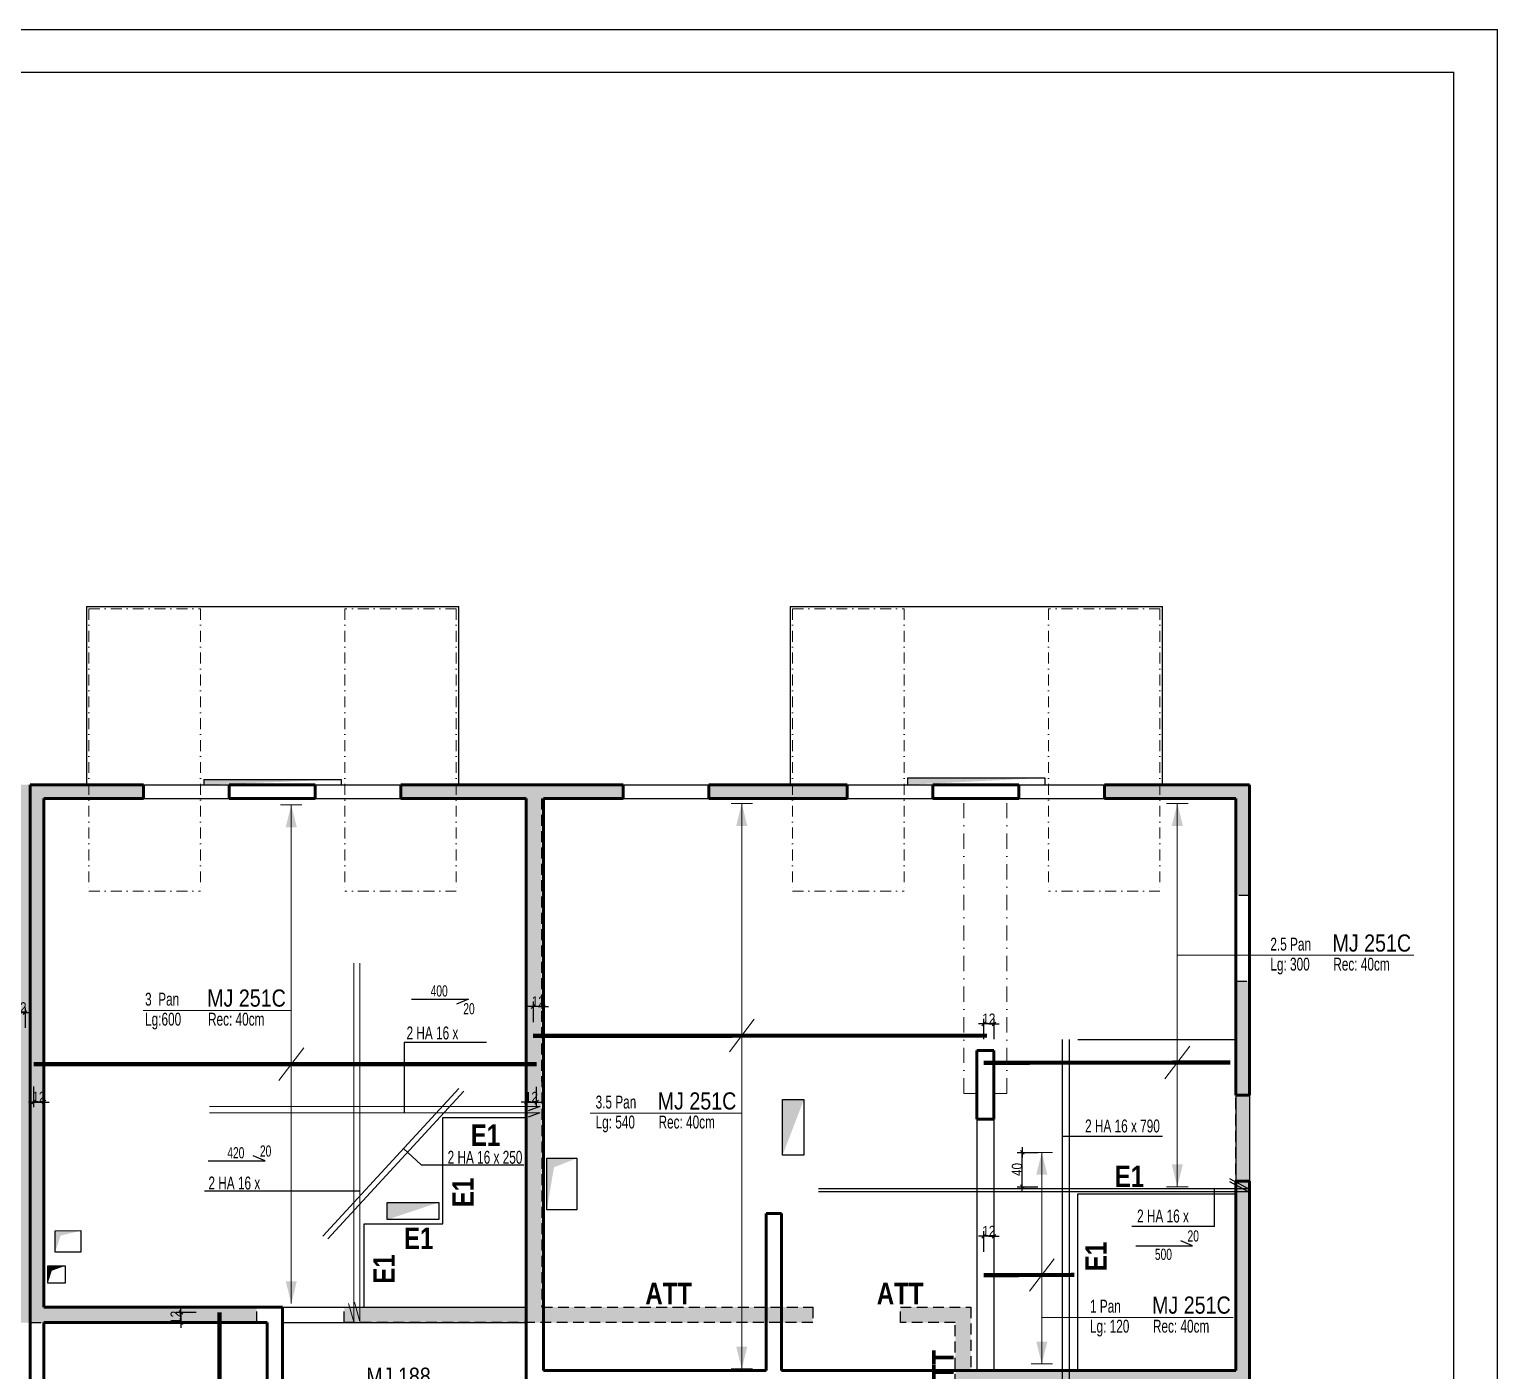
# Model space of a CAD drawing. Header units: millimetres. Extents: x 2049 to 26244, y -43633 to -34245.
# Drawn here: x 24533 to 26244, y -40997 to -39433 of the extents above; entities that cross this region are included whole.
import ezdxf
from ezdxf.enums import TextEntityAlignment as Align

# ---------------------------------------------------------------- set-up
doc = ezdxf.new("R2010")
doc.units = ezdxf.units.MM
doc.linetypes.add('CACHEX2', pattern=[19.05, 12.7, -6.35])
doc.linetypes.add('TIRETPTX2', pattern=[50.8, 25.4, -12.7, 0, -12.7])
for name, color, linetype in [('01-Cad  2', 1, 'Continuous'), ('01_ARMA_INF', 50, 'Continuous'), ('01_linteaux', 2, 'Continuous'), ('01_murs_sup', 2, 'CACHEX2'), ('01_resv', 32, 'Continuous'), ('01_texte', 230, 'Continuous'), ('AA_COTES', 2, 'Continuous')]:
    doc.layers.add(name, color=color, linetype=linetype)
doc.layers.add('01_murs_coup', color=5, linetype='Continuous', lineweight=60)
doc.layers.add('01_tram_axes', color=2, linetype='TIRETPTX2', lineweight=9)
doc.styles.add('PATIO', font='ARIALN.TTF')
doc.styles.add('STYLE2', font='ARIALN.TTF')
doc.styles.add('Titre', font='ariblk.ttf')
doc.dimstyles.new('JB50res', dxfattribs={"dimscale": 0.1, "dimtxt": 120, "dimasz": 12, "dimexe": 0.1, "dimexo": 0.1, "dimgap": 0.09, "dimtad": 1, "dimdec": 1, "dimdsep": 46, "dimtxsty": 'STYLE2', "dimblk1": 'BOND_G', "dimblk2": 'BOND_D', "dimsah": 1, "dimcen": 1.5, "dimdle": 0.01, "dimse1": 1, "dimse2": 1, "dimclrd": 4, "dimclre": 2, "dimclrt": 6, "dimazin": 2, "dimtfac": 2.333333, "dimtdec": 1, "dimtix": 1, "dimtmove": 2, "dimatfit": 3, "dimldrblk": 'BOND_G', "dimfxl": 1, "dimtolj": 1, "dimtzin": 0, "dimarcsym": 0})
pattern_1 = [(135, (9875.571, 7111.822), (-11.2253202, 9e-16), [7.9375, -7.9375])]

# ---------------------------------------------------------------- blocks, each defined once
blk = doc.blocks.new('BOND_G')
at = {"layer": 'AA_COTES', "color": 0}
for p, q in [((0, -5), (0, 15)), ((5, 0), (-5, 0)), ((1.8, 1.8), (-1.8, -1.8))]:
    blk.add_line(p, q, dxfattribs=at)
blk = doc.blocks.new('BOND_D')
at = {"layer": 'AA_COTES', "color": 0}
for p, q in [((5, 0), (-5, 0)), ((-1.8, -1.8), (1.8, 1.8)), ((0, 5), (0, -15))]:
    blk.add_line(p, q, dxfattribs=at)
blk = doc.blocks.new('*D9457')
at = {"layer": '01_resv', "color": 4, "lineweight": -2, "ltscale": 200, "transparency": 16777216}
for p, q in [((25643.9, -40592.8), (25642.7, -40592.8)), ((25657.1, -40592.8), (25645.1, -40592.8)), ((25658.3, -40592.8), (25659.5, -40592.8))]:
    blk.add_line(p, q, dxfattribs=at)
at = {"layer": 'Defpoints', "color": 0, "ltscale": 200, "transparency": 16777216}
for p in [(25645.1, -40592.8), (25645.1, -40638.1), (25657.1, -40651.5)]:
    blk.add_point(p, dxfattribs=at)
at = {"layer": '01_resv', "color": 4, "lineweight": -2, "ltscale": 200, "transparency": 16777216, "xscale": 1.2, "yscale": 1.2, "zscale": 1.2}
blk.add_blockref('BOND_D', (25645.1, -40592.8), dxfattribs=at)
at = {"layer": '01_resv', "color": 4, "lineweight": -2, "ltscale": 200, "transparency": 16777216, "xscale": 1.2, "yscale": 1.2, "zscale": 1.2, "rotation": 180}
blk.add_blockref('BOND_G', (25657.1, -40592.8), dxfattribs=at)
at = {"layer": '01_resv', "color": 6, "ltscale": 200, "transparency": 16777216, "insert": (25651.1, -40586.8), "char_height": 12, "attachment_point": 5, "style": 'STYLE2'}
blk.add_mtext('\\A1;12', dxfattribs=at)
blk = doc.blocks.new('*D9459')
at = {"layer": '01_resv', "color": 4, "lineweight": -2, "ltscale": 200, "transparency": 16777216}
for p, q in [((25643.9, -40840.4), (25642.7, -40840.4)), ((25657.1, -40840.4), (25645.1, -40840.4)), ((25658.3, -40840.4), (25659.5, -40840.4))]:
    blk.add_line(p, q, dxfattribs=at)
at = {"layer": 'Defpoints', "color": 0, "ltscale": 200, "transparency": 16777216}
for p in [(25645.1, -40840.4), (25645.1, -40885.6), (25657.1, -40899)]:
    blk.add_point(p, dxfattribs=at)
at = {"layer": '01_resv', "color": 4, "lineweight": -2, "ltscale": 200, "transparency": 16777216, "xscale": 1.2, "yscale": 1.2, "zscale": 1.2}
blk.add_blockref('BOND_D', (25645.1, -40840.4), dxfattribs=at)
at = {"layer": '01_resv', "color": 4, "lineweight": -2, "ltscale": 200, "transparency": 16777216, "xscale": 1.2, "yscale": 1.2, "zscale": 1.2, "rotation": 180}
blk.add_blockref('BOND_G', (25657.1, -40840.4), dxfattribs=at)
at = {"layer": '01_resv', "color": 6, "ltscale": 200, "transparency": 16777216, "insert": (25651.1, -40834.3), "char_height": 12, "attachment_point": 5, "style": 'STYLE2'}
blk.add_mtext('\\A1;12', dxfattribs=at)
blk = doc.blocks.new('*D9460')
at = {"layer": '01_resv', "color": 4, "lineweight": -2, "ltscale": 200, "transparency": 16777216}
blk.add_line((25690.1, -40781.4), (25690.1, -40743.8), dxfattribs=at)
at = {"layer": 'Defpoints', "color": 0, "ltscale": 200, "transparency": 16777216}
for p in [(25690.1, -40742.6), (25769.4, -40742.6), (25858.3, -40782.6)]:
    blk.add_point(p, dxfattribs=at)
at = {"layer": '01_resv', "color": 4, "lineweight": -2, "ltscale": 200, "transparency": 16777216, "xscale": 1.2, "yscale": 1.2, "zscale": 1.2}
for name, p, rotation in [('BOND_D', (25690.1, -40742.6), 90), ('BOND_G', (25690.1, -40782.6), 270)]:
    blk.add_blockref(name, p, dxfattribs=dict(at, rotation=rotation))
at = {"layer": '01_resv', "color": 6, "ltscale": 200, "transparency": 16777216, "insert": (25684, -40762.6), "char_height": 12, "attachment_point": 5, "rotation": 90, "style": 'STYLE2'}
blk.add_mtext('\\A1;40', dxfattribs=at)
blk = doc.blocks.new('*D9472')
at = {"layer": '01_resv', "color": 4, "lineweight": -2, "ltscale": 200, "transparency": 16777216}
for p, q in [((25118.9, -40572.7), (25117.7, -40572.7)), ((25132.1, -40572.7), (25120.1, -40572.7)), ((25133.3, -40572.7), (25134.5, -40572.7))]:
    blk.add_line(p, q, dxfattribs=at)
at = {"layer": 'Defpoints', "color": 0, "ltscale": 200, "transparency": 16777216}
for p in [(25120.1, -40572.7), (25120.1, -40591.5), (25132.1, -40589.5)]:
    blk.add_point(p, dxfattribs=at)
at = {"layer": '01_resv', "color": 4, "lineweight": -2, "ltscale": 200, "transparency": 16777216, "xscale": 1.2, "yscale": 1.2, "zscale": 1.2}
blk.add_blockref('BOND_D', (25120.1, -40572.7), dxfattribs=at)
at = {"layer": '01_resv', "color": 4, "lineweight": -2, "ltscale": 200, "transparency": 16777216, "xscale": 1.2, "yscale": 1.2, "zscale": 1.2, "rotation": 180}
blk.add_blockref('BOND_G', (25132.1, -40572.7), dxfattribs=at)
at = {"layer": '01_resv', "color": 6, "ltscale": 200, "transparency": 16777216, "insert": (25126.1, -40566.7), "char_height": 12, "attachment_point": 5, "style": 'STYLE2'}
blk.add_mtext('\\A1;12', dxfattribs=at)
blk = doc.blocks.new('*D9473')
at = {"layer": '01_resv', "color": 4, "lineweight": -2, "ltscale": 200, "transparency": 16777216}
for p, q in [((25110.9, -40684.1), (25109.7, -40684.1)), ((25112.1, -40684.1), (25124.1, -40684.1)), ((25125.3, -40684.1), (25126.5, -40684.1))]:
    blk.add_line(p, q, dxfattribs=at)
at = {"layer": 'Defpoints', "color": 0, "ltscale": 200, "transparency": 16777216}
for p in [(25112.1, -40650.6), (25124.1, -40639.7), (25124.1, -40684.1)]:
    blk.add_point(p, dxfattribs=at)
at = {"layer": '01_resv', "color": 4, "lineweight": -2, "ltscale": 200, "transparency": 16777216, "xscale": 1.2, "yscale": 1.2, "zscale": 1.2}
blk.add_blockref('BOND_G', (25112.1, -40684.1), dxfattribs=at)
at = {"layer": '01_resv', "color": 4, "lineweight": -2, "ltscale": 200, "transparency": 16777216, "xscale": 1.2, "yscale": 1.2, "zscale": 1.2, "rotation": 180}
blk.add_blockref('BOND_D', (25124.1, -40684.1), dxfattribs=at)
at = {"layer": '01_resv', "color": 6, "ltscale": 200, "transparency": 16777216, "insert": (25118.1, -40678.1), "char_height": 12, "attachment_point": 5, "style": 'STYLE2'}
blk.add_mtext('\\A1;12', dxfattribs=at)
blk = doc.blocks.new('*D9474')
at = {"layer": '01_resv', "color": 4, "lineweight": -2, "ltscale": 200, "transparency": 16777216}
for p, q in [((24536.9, -40684), (24535.7, -40684)), ((24538.1, -40684), (24550.1, -40684)), ((24551.3, -40684), (24552.5, -40684))]:
    blk.add_line(p, q, dxfattribs=at)
at = {"layer": 'Defpoints', "color": 0, "ltscale": 200, "transparency": 16777216}
for p in [(24538.1, -40639.8), (24550.1, -40662), (24550.1, -40684)]:
    blk.add_point(p, dxfattribs=at)
at = {"layer": '01_resv', "color": 4, "lineweight": -2, "ltscale": 200, "transparency": 16777216, "xscale": 1.2, "yscale": 1.2, "zscale": 1.2}
blk.add_blockref('BOND_G', (24538.1, -40684), dxfattribs=at)
at = {"layer": '01_resv', "color": 4, "lineweight": -2, "ltscale": 200, "transparency": 16777216, "xscale": 1.2, "yscale": 1.2, "zscale": 1.2, "rotation": 180}
blk.add_blockref('BOND_D', (24550.1, -40684), dxfattribs=at)
at = {"layer": '01_resv', "color": 6, "ltscale": 200, "transparency": 16777216, "insert": (24544.1, -40678), "char_height": 12, "attachment_point": 5, "style": 'STYLE2'}
blk.add_mtext('\\A1;12', dxfattribs=at)
blk = doc.blocks.new('*D9475')
at = {"layer": '01_resv', "color": 4, "lineweight": -2, "ltscale": 200, "transparency": 16777216}
for p, q in [((24514.9, -40579.6), (24513.7, -40579.6)), ((24528.1, -40579.6), (24516.1, -40579.6)), ((24529.3, -40579.6), (24530.5, -40579.6))]:
    blk.add_line(p, q, dxfattribs=at)
at = {"layer": 'Defpoints', "color": 0, "ltscale": 200, "transparency": 16777216}
for p in [(24516.1, -40579.6), (24516.1, -40591.6), (24528.1, -40606.5)]:
    blk.add_point(p, dxfattribs=at)
at = {"layer": '01_resv', "color": 4, "lineweight": -2, "ltscale": 200, "transparency": 16777216, "xscale": 1.2, "yscale": 1.2, "zscale": 1.2}
blk.add_blockref('BOND_D', (24516.1, -40579.6), dxfattribs=at)
at = {"layer": '01_resv', "color": 4, "lineweight": -2, "ltscale": 200, "transparency": 16777216, "xscale": 1.2, "yscale": 1.2, "zscale": 1.2, "rotation": 180}
blk.add_blockref('BOND_G', (24528.1, -40579.6), dxfattribs=at)
at = {"layer": '01_resv', "color": 6, "ltscale": 200, "transparency": 16777216, "insert": (24522.1, -40573.6), "char_height": 12, "attachment_point": 5, "style": 'STYLE2'}
blk.add_mtext('\\A1;12', dxfattribs=at)
blk = doc.blocks.new('*D9484')
at = {"layer": '01_resv', "color": 4, "lineweight": -2, "ltscale": 200, "transparency": 16777216}
for p, q in [((24709.6, -40927.8), (24709.6, -40926.6)), ((24709.6, -40929), (24709.6, -40941)), ((24709.6, -40942.2), (24709.6, -40943.4))]:
    blk.add_line(p, q, dxfattribs=at)
at = {"layer": 'Defpoints', "color": 0, "ltscale": 200, "transparency": 16777216}
for p in [(24709.6, -40941), (24747.9, -40929), (24747.9, -40941)]:
    blk.add_point(p, dxfattribs=at)
at = {"layer": '01_resv', "color": 4, "lineweight": -2, "ltscale": 200, "transparency": 16777216, "xscale": 1.2, "yscale": 1.2, "zscale": 1.2}
for name, p, rotation in [('BOND_G', (24709.6, -40929), 270), ('BOND_D', (24709.6, -40941), 90)]:
    blk.add_blockref(name, p, dxfattribs=dict(at, rotation=rotation))
at = {"layer": '01_resv', "color": 6, "ltscale": 200, "transparency": 16777216, "insert": (24703.6, -40935), "char_height": 12, "attachment_point": 5, "rotation": 90, "style": 'STYLE2'}
blk.add_mtext('\\A1;12', dxfattribs=at)

msp = doc.modelspace()

# ---------------------------------------------------------------- hatches: boundary and pattern name
at = {"layer": '01_murs_sup', "ltscale": 200}
h = msp.add_hatch(dxfattribs=at)
h.set_pattern_fill('DASH', color=256, scale=2.5, angle=135)
h.set_pattern_definition(pattern_1)
h.paths.add_polyline_path([(23344.06, -40472.02), (23324.1, -40472.02), (23324.1, -40893.02), (23344.1, -40893.02)])
h.paths.add_polyline_path([(24286.06, -40314.02), (24107.06, -40314.02), (24107.06, -40330.02), (24286.06, -40330.02)], flags=17)
h.paths.add_polyline_path([(24532.06, -40314.02), (24386.06, -40314.02), (24386.06, -40330.02), (24516.06, -40330.02), (24516.06, -40923.02), (23860.06, -40923.02), (23860.06, -40940.97), (24532.06, -40941.02)])
h.paths.add_polyline_path([(24167.49, -41071.07), (23718.06, -41071.07), (23718.06, -41089.02), (23936.06, -41089.02), (23936.06, -41682.02), (23833.06, -41682.02), (23833.06, -41698.02), (24113.06, -41698.02), (24113.06, -41682.02), (23954.06, -41682.02), (23954.06, -41089.02), (24167.49, -41088.97)])
h.paths.add_polyline_path([(25446.06, -40923.02), (25130.1, -40923.02), (25130.02, -40330.02), (25226.06, -40330.02), (25226.06, -40314.02), (24966.06, -40314.02), (24966.06, -40330.02), (25112.1, -40330.02), (25112.1, -40923.02), (24900.1, -40923.02), (24900.1, -40941.02), (25446.06, -40941.02)])
h = msp.add_hatch(dxfattribs=at)
h.set_pattern_fill('DASH', color=256, scale=2.5, angle=135)
h.set_pattern_definition(pattern_1)
h.paths.add_polyline_path([(24798.1, -40923.02), (24550.06, -40923.02), (24550.06, -40330.02), (24666.06, -40330.02), (24666.06, -40314.02), (24534.06, -40314.02), (24534.06, -40941.02), (24798.1, -40940.97)])
h.paths.add_polyline_path([(25955.06, -40543.02), (25939.06, -40543.02), (25939.06, -40997.02), (25630.06, -40997.02), (25630.06, -40923.02), (25548.06, -40923.02), (25548.06, -40940.97), (25612.06, -40941.02), (25612.06, -41071.02), (25548.06, -41071.02), (25548.06, -41088.97), (25630.06, -41089.02), (25630.06, -41015.02), (25939.06, -41015.02), (25939.06, -41469.03), (25955.06, -41469.03)])
h.paths.add_polyline_path([(25446.06, -41071.02), (24900.06, -41071.07), (24900.06, -41088.97), (25112.06, -41089.02), (25112.06, -41682.02), (24963.06, -41682.02), (24963.06, -41698.02), (25259.06, -41698.02), (25259.06, -41682.02), (25130.06, -41682.02), (25130.06, -41088.89), (25446.06, -41088.89)])
h.paths.add_polyline_path([(24798.06, -41071.02), (24534.06, -41071.02), (24534.06, -41698.02), (24663.06, -41698.02), (24663.06, -41682.02), (24550.06, -41682.02), (24550.06, -41089.02), (24798.06, -41089.02)])
h.paths.add_polyline_path([(25713.06, -41682.02), (25559.06, -41682.02), (25559.06, -41698.02), (25713.06, -41698.02)])
h.paths.add_polyline_path([(25955.06, -41569.03), (25939.06, -41569.03), (25939.06, -41682.02), (25813.06, -41682.02), (25813.06, -41698.02), (25955.06, -41698.02)])
h.paths.add_polyline_path([(25955.06, -40314.02), (25786.06, -40314.02), (25786.06, -40330.02), (25939.06, -40330.02), (25939.06, -40443.02), (25955.06, -40443.02)])
h.paths.add_polyline_path([(25486.06, -40314.02), (25326.06, -40314.02), (25326.06, -40330.02), (25486.06, -40330.02)])

# ---------------------------------------------------------------- linework, layer by layer
at = {"layer": '01-Cad  2'}
for p, q in [((18879.23, -39433.32, 9.99), (26244.09, -39433.32, 9.99)), ((26244.09, -42148.32), (26244.09, -39433.32)), ((18929.23, -39483.32, -0.3), (26193.09, -39483.32, -0.3)), ((26193.09, -42148.32), (26193.09, -39483.32))]:
    msp.add_line(p, q, dxfattribs=at)
at = {"layer": '01_ARMA_INF', "linetype": 'Continuous', "lineweight": 0, "const_width": 5, "flags": 128}
for points in [[(25649.06, -40606.53), (25120.06, -40606.61)], [(25932.72, -40637.98), (25645.06, -40638.07)], [(25124.06, -40639.74), (24538.06, -40639.82)], [(25750.83, -40885.55), (25645.06, -40885.64)], [(24754.63, -41083.02), (24754.53, -40929.02)]]:
    msp.add_lwpolyline(points, dxfattribs=at)
at = {"layer": '01_linteaux', "ltscale": 0.1}
for p, q in [((24599.53, -40106.02), (24599.53, -40314.02)), ((24599.53, -40106.02), (25033.53, -40106.02)), ((25033.53, -40314.02), (25033.53, -40106.02)), ((25419.53, -40106.02), (25419.53, -40314.02)), ((25419.53, -40106.02), (25853.53, -40106.02)), ((25853.53, -40314.02), (25853.53, -40106.02)), ((24736.53, -40308.02), (24896.53, -40308.02)), ((24736.53, -40308.02), (24736.53, -40314.02)), ((24896.53, -40308.02), (24896.53, -40314.02)), ((25556.53, -40306.02), (25716.53, -40306.02)), ((25556.53, -40306.02), (25556.53, -40314.02)), ((25716.53, -40306.02), (25716.53, -40314.02)), ((24666.06, -40314.02), (24766.06, -40314.02)), ((24866.06, -40314.02), (24966.06, -40314.02)), ((25225.06, -40314.02), (25325.06, -40314.02)), ((25486.06, -40314.02), (25586.06, -40314.02)), ((25686.06, -40314.02), (25786.06, -40314.02)), ((24666.06, -40330.02), (24766.06, -40330.02)), ((24866.06, -40330.02), (24966.06, -40330.02)), ((25225.06, -40330.02), (25325.06, -40330.02)), ((25486.06, -40330.02), (25586.06, -40330.02)), ((25686.06, -40330.02), (25786.06, -40330.02)), ((25755.06, -40611.02), (25939.06, -40611.02)), ((25939.06, -40676.02), (25939.06, -40776.02)), ((25955.06, -40676.02), (25955.06, -40776.02)), ((25015.06, -40702.02), (25112.1, -40702.02)), ((25015.06, -40826.02), (25015.06, -40702.02)), ((25637.06, -40704.02), (25637.06, -40997.02)), ((25657.06, -40704.02), (25657.06, -40997.02)), ((25755.06, -40997.02), (25755.06, -40791.02)), ((25755.06, -40791.02), (25939.06, -40791.02)), ((24923.06, -40826.02), (25015.06, -40826.02)), ((24923.06, -40923.02), (24923.06, -40826.02)), ((24828.06, -40923.02), (25112.06, -40923.02)), ((24828.06, -40941.02), (25112.06, -40941.02))]:
    msp.add_line(p, q, dxfattribs=at)
for points in [[(24736.53, -40314.02), (24736.53, -40308.02), (24896.53, -40308.02)], [(25556.53, -40314.02), (25556.53, -40306.02), (25716.53, -40306.02)]]:
    msp.add_solid(points, dxfattribs=at)
at = {"layer": '01_murs_coup', "ltscale": 0.1}
for p, q in [((24666.06, -40314.02), (24534.06, -40314.02)), ((24534.06, -40314.02), (24534.06, -41698.02)), ((24666.06, -40314.02), (24666.06, -40330.02)), ((24866.06, -40314.02), (24766.06, -40314.02)), ((24766.06, -40314.02), (24766.06, -40330.02)), ((24866.06, -40314.02), (24866.06, -40330.02)), ((25225.06, -40314.02), (24966.06, -40314.02)), ((24966.06, -40314.02), (24966.06, -40330.02)), ((25225.06, -40314.02), (25225.06, -40330.02)), ((25486.06, -40314.02), (25325.06, -40314.02)), ((25325.06, -40314.02), (25325.06, -40330.02)), ((25486.06, -40314.02), (25486.06, -40330.02)), ((25686.06, -40314.02), (25586.06, -40314.02)), ((25586.06, -40314.02), (25586.06, -40330.02)), ((25686.06, -40314.02), (25686.06, -40330.02)), ((25955.06, -40314.02), (25786.06, -40314.02)), ((25786.06, -40314.02), (25786.06, -40330.02)), ((25955.06, -40676.02), (25955.06, -40314.02)), ((24550.06, -40330.02), (24550.06, -40923.02)), ((24550.06, -40330.02), (24666.06, -40330.02)), ((24866.06, -40330.02), (24766.06, -40330.02)), ((25112.06, -40330.02), (24966.06, -40330.02)), ((25112.06, -41071.02), (25112.06, -40330.02)), ((25225.06, -40330.02), (25132.06, -40330.02)), ((25132.06, -40997.02), (25132.06, -40330.02)), ((25486.06, -40330.02), (25325.06, -40330.02)), ((25686.06, -40330.02), (25586.06, -40330.02)), ((25939.06, -40330.02), (25786.06, -40330.02)), ((25939.06, -40676.02), (25939.06, -40330.02)), ((25637.06, -40704.02), (25637.06, -40624.02)), ((25637.06, -40624.02), (25657.06, -40624.02)), ((25657.06, -40704.02), (25657.06, -40624.02)), ((25955.06, -40676.02), (25939.06, -40676.02)), ((25637.06, -40704.02), (25657.06, -40704.02)), ((25939.06, -40997.02), (25939.06, -40776.02)), ((25955.06, -40776.02), (25939.06, -40776.02)), ((25955.06, -41236.02), (25955.06, -40776.02)), ((25409.58, -40814.02), (25391.58, -40814.02)), ((25391.58, -40997.02), (25391.58, -40814.02)), ((25409.58, -40997.02), (25409.58, -40814.02)), ((24550.06, -40923.02), (24828.06, -40923.02)), ((24828.06, -40923.02), (24828.06, -41071.02)), ((24550.06, -40941.02), (24550.06, -41682.02)), ((24550.06, -40941.02), (24810.06, -40941.02)), ((24810.06, -40941.02), (24810.06, -41089.02)), ((25132.06, -40997.02), (25391.58, -40997.02)), ((25409.58, -40997.02), (25939.06, -40997.02))]:
    msp.add_line(p, q, dxfattribs=at)
at = {"layer": '01_murs_sup'}
for p, q in [((24666.06, -40314.02), (24534.06, -40314.02)), ((24534.06, -40314.02), (24534.06, -40941.02)), ((24666.06, -40330.02), (24666.06, -40314.02)), ((24966.06, -40330.02), (24966.06, -40314.02)), ((24966.06, -40314.02), (25225.06, -40314.02)), ((25225.06, -40314.02), (25225.06, -40330.02)), ((25325.06, -40330.02), (25325.06, -40314.02)), ((25325.06, -40314.02), (25486.06, -40314.02)), ((25486.06, -40314.02), (25486.06, -40330.02)), ((25786.06, -40314.02), (25955.06, -40314.02)), ((25786.06, -40330.02), (25786.06, -40314.02)), ((25955.06, -40314.02), (25955.06, -40443.02)), ((24550.06, -40923.02), (24550.06, -40330.02)), ((24550.06, -40330.02), (24666.06, -40330.02)), ((25112.1, -40330.02), (24966.06, -40330.02)), ((25112.1, -40923.02), (25112.1, -40330.02)), ((25225.06, -40330.02), (25130.02, -40330.02)), ((25130.02, -40330.02), (25130.1, -40923.02)), ((25486.06, -40330.02), (25325.06, -40330.02)), ((25939.06, -40330.02), (25786.06, -40330.02)), ((25939.06, -40443.02), (25939.06, -40330.02)), ((25955.06, -40443.02), (25939.06, -40443.02)), ((25939.06, -40997.02), (25939.06, -40543.02)), ((25939.06, -40543.02), (25955.06, -40543.02)), ((25955.06, -40543.02), (25955.06, -41469.03)), ((24798.1, -40923.02), (24550.06, -40923.02)), ((24798.1, -40940.97), (24798.1, -40923.02)), ((24900.1, -40941.02), (24900.1, -40923.02)), ((24900.1, -40923.02), (24923.06, -40923.02)), ((25130.1, -40923.02), (25446.06, -40923.02)), ((25446.06, -40923.02), (25446.06, -40941.02)), ((25548.06, -40940.97), (25548.06, -40923.02)), ((25548.06, -40923.02), (25630.06, -40923.02)), ((25630.06, -40923.02), (25630.06, -40997.02)), ((24534.06, -40941.02), (24798.1, -40940.97)), ((25446.06, -40941.02), (24900.1, -40941.02)), ((25612.06, -40941.02), (25548.06, -40940.97)), ((25612.06, -41071.02), (25612.06, -40941.02)), ((25630.06, -40997.02), (25939.06, -40997.02))]:
    msp.add_line(p, q, dxfattribs=at)
at = {"layer": '01_resv', "ltscale": 200}
for p, q in [((25410.68, -40746.04), (25410.68, -40681.04)), ((25410.68, -40681.04), (25435.71, -40681.04)), ((25435.71, -40681.04), (25435.71, -40746.04)), ((25136.04, -40809.55), (25136.04, -40749.55)), ((25136.04, -40749.55), (25171.04, -40749.55)), ((25171.04, -40749.55), (25171.04, -40809.55)), ((25435.71, -40746.04), (25410.68, -40746.04)), ((24950.06, -40800.99), (25010.06, -40800.99)), ((24950.06, -40821.02), (24950.06, -40800.99)), ((25010.06, -40800.99), (25010.06, -40821.02)), ((25010.06, -40821.02), (24950.06, -40821.02)), ((25171.04, -40809.55), (25136.04, -40809.55)), ((24563.08, -40834.02), (24593.08, -40833.83)), ((24563.08, -40859.03), (24563.08, -40834.02)), ((24593.08, -40833.83), (24593.08, -40859.03)), ((24593.08, -40859.03), (24563.08, -40859.03)), ((24554.61, -40875.02), (24574.61, -40875.02)), ((24554.61, -40895.02), (24554.61, -40875.02)), ((24574.61, -40875.02), (24574.61, -40895.02)), ((24574.61, -40895.02), (24554.61, -40895.02))]:
    msp.add_line(p, q, dxfattribs=at)
for points in [[(25410.68, -40746.04), (25410.68, -40681.04), (25435.71, -40681.04)], [(25136.04, -40809.55), (25136.04, -40749.55), (25144.42, -40759.98)], [(25136.04, -40749.55), (25171.04, -40749.55), (25144.42, -40759.98)], [(24950.06, -40821.02), (24950.06, -40800.99), (25010.06, -40800.99)], [(24563.08, -40859.03), (24563.08, -40834.02), (24569.4, -40839.68)], [(24563.08, -40834.02), (24593.08, -40834.02), (24569.4, -40839.68)], [(24554.61, -40895.02), (24554.61, -40875.02), (24559.19, -40880.55)], [(24554.61, -40875.02), (24574.61, -40875.02), (24559.19, -40880.55)]]:
    msp.add_solid(points, dxfattribs=at)
at = {"layer": '01_texte', "linetype": 'Continuous', "lineweight": 0}
for p, q in [((24825.79, -40337.5), (24850.75, -40337.5)), ((24838.27, -40918.88), (24838.27, -40337.5)), ((25350.79, -40335.89), (25375.75, -40335.89)), ((25363.27, -40995.11), (25363.27, -40335.89)), ((25858.34, -40335.93), (25883.3, -40335.93)), ((25870.82, -40782.6), (25870.82, -40335.93)), ((25870.82, -40512.87), (26146.3, -40512.87)), ((24911.2, -40522.03), (24911.19, -40940.19)), ((24918.17, -40522.03), (24918.15, -40939.83)), ((24665.64, -40577.04), (24838.27, -40577.04)), ((25348.76, -40625.57), (25377.77, -40587.5)), ((25856.31, -40657.03), (25885.32, -40618.96)), ((24823.76, -40658.78), (24852.77, -40620.71)), ((24743.06, -40689.31), (25128.07, -40689.31)), ((24743.06, -40696.69), (25128.07, -40696.69)), ((25186.45, -40696.98), (25363.27, -40696.98)), ((25700.42, -40742.6), (25725.38, -40742.6)), ((25712.9, -40989.21), (25712.9, -40742.6)), ((25858.34, -40782.6), (25883.3, -40782.6)), ((25698.4, -40904.61), (25727.41, -40866.54)), ((24911.19, -40940.19), (24905.07, -40918.76)), ((24918.15, -40939.83), (24912.04, -40917.24)), ((25712.9, -40934.98), (25936.08, -40934.98)), ((25350.89, -40995.11), (25375.85, -40995.11)), ((25700.42, -40989.21), (25725.38, -40989.21))]:
    msp.add_line(p, q, dxfattribs=at)
at = {"layer": '01_texte'}
for p, q in [((24978.57, -40563.85), (25044.65, -40563.85)), ((25044.65, -40563.85), (25030.83, -40569.68)), ((24741.57, -40752.54), (24807.66, -40752.54)), ((24807.66, -40752.54), (24793.83, -40746.71)), ((25822.53, -40851.49), (25888.61, -40851.49)), ((25888.61, -40851.49), (25874.79, -40845.66))]:
    msp.add_line(p, q, dxfattribs=at)
at = {"layer": '01_texte', "ltscale": 5}
for p, q in [((25065.97, -40614.43), (24969.71, -40614.43)), ((25853.42, -40724.03), (25736.54, -40724.03)), ((24989.8, -40757.24), (25109.13, -40757.24)), ((24737.07, -40787.29), (24918.16, -40787.29)), ((25914.02, -40829.03), (25817.76, -40829.03))]:
    msp.add_line(p, q, dxfattribs=at)
at = {"layer": '01_texte', "ltscale": 200}
for p, q in [((24969.71, -40614.43), (24969.71, -40696.69)), ((25736.54, -40611.02), (25736.54, -41401.02)), ((25744.96, -40611.02), (25744.96, -41401.02)), ((24875.06, -40840.29), (25033.53, -40668.11)), ((24880.75, -40843.53), (25039.22, -40671.36)), ((25128.07, -40689.31), (25114.5, -40694)), ((25128.07, -40696.69), (25114.5, -40701.38)), ((24989.8, -40757.24), (24969.06, -40738.15)), ((25952.81, -40784.89), (25932.06, -40773.53)), ((25452.81, -40784.89), (25952.81, -40784.89)), ((25452.81, -40788.16), (25952.81, -40788.16)), ((25914.02, -40829.03), (25914.02, -40784.89)), ((25952.81, -40788.16), (25932.06, -40776.8))]:
    msp.add_line(p, q, dxfattribs=at)
at = {"layer": '01_texte', "linetype": 'Continuous', "lineweight": 0}
for points in [[(24838.27, -40337.5), (24831.81, -40363.6), (24838.27, -40363.6)], [(24838.27, -40337.5), (24844.73, -40363.6), (24838.27, -40363.6)], [(25363.27, -40335.89), (25356.81, -40361.98), (25363.27, -40361.98)], [(25363.27, -40335.89), (25369.73, -40361.98), (25363.27, -40361.98)], [(25870.82, -40335.93), (25864.36, -40362.03), (25870.82, -40362.03)], [(25870.82, -40335.93), (25877.28, -40362.03), (25870.82, -40362.03)], [(25712.9, -40742.6), (25706.44, -40768.7), (25712.9, -40768.7)], [(25712.9, -40742.6), (25719.36, -40768.7), (25712.9, -40768.7)], [(25870.82, -40782.6), (25864.36, -40756.51), (25870.82, -40756.51)], [(25870.82, -40782.6), (25877.28, -40756.51), (25870.82, -40756.51)], [(24838.27, -40918.88), (24831.81, -40892.79), (24838.27, -40892.79)], [(24838.27, -40918.88), (24844.73, -40892.79), (24838.27, -40892.79)], [(25363.27, -40995.11), (25356.81, -40969.02), (25363.27, -40969.02)], [(25363.27, -40995.11), (25369.73, -40969.02), (25363.27, -40969.02)], [(25712.9, -40989.21), (25706.44, -40963.12), (25712.9, -40963.12)], [(25712.9, -40989.21), (25719.36, -40963.12), (25712.9, -40963.12)]]:
    msp.add_solid(points, dxfattribs=at)
at = {"layer": '01_tram_axes', "ltscale": 0.5}
for p, q in [((24602.53, -40109.02), (24602.53, -40438.02)), ((24602.53, -40109.02), (24732.53, -40109.02)), ((24732.53, -40109.02), (24732.53, -40438.02)), ((24900.53, -40109.02), (24900.53, -40438.02)), ((25030.53, -40109.02), (24900.53, -40109.02)), ((25030.53, -40109.02), (25030.53, -40438.02)), ((25422.53, -40109.02), (25422.53, -40438.02)), ((25422.53, -40109.02), (25552.53, -40109.02)), ((25552.53, -40109.02), (25552.53, -40438.02)), ((25720.53, -40109.02), (25720.53, -40438.02)), ((25850.53, -40109.02), (25720.53, -40109.02)), ((25850.53, -40109.02), (25850.53, -40438.02)), ((24602.53, -40438.02), (24732.53, -40438.02)), ((25030.53, -40438.02), (24900.53, -40438.02)), ((25422.53, -40438.02), (25552.53, -40438.02)), ((25850.53, -40438.02), (25720.53, -40438.02))]:
    msp.add_line(p, q, dxfattribs=at)
at = {"layer": '01_tram_axes', "ltscale": 0.7}
for p, q in [((25622.06, -40674.02), (25622.06, -40330.02)), ((25672.06, -40674.02), (25672.06, -40330.02)), ((25622.06, -40674.02), (25637.06, -40674.02)), ((25657.06, -40674.02), (25672.06, -40674.02))]:
    msp.add_line(p, q, dxfattribs=at)

# ---------------------------------------------------------------- texts
at = {"layer": '01_texte', "ltscale": 5, "style": 'PATIO', "width": 0.8}
for s, height, p in [('2.5 Pan', 15, (25979.26, -40507.33)), ('Lg: 300', 15, (25979.26, -40530.66)), ('Rec: 40cm', 15, (26052.6, -40530.66)), ('400', 13, (25000.72, -40560.88)), ('3  Pan', 15, (24667.92, -40571.5)), ('20', 13, (25038.76, -40581.64)), ('Lg:600', 15, (24667.92, -40594.84)), ('Rec: 40cm', 15, (24741.26, -40594.84)), ('2 HA 16 x  ', 15, (24972.59, -40610.9)), ('3.5 Pan', 15, (25192.92, -40691.45)), ('Lg: 540', 15, (25192.92, -40714.78)), ('Rec: 40cm', 15, (25266.26, -40714.78)), ('2 HA 16 x 790  ', 15, (25763.34, -40719.32)), ('420', 13, (24763.72, -40749.57)), ('20', 13, (24801.77, -40747.59)), ('2 HA 16 x 250', 15, (25020.48, -40755.82)), ('2 HA 16 x', 15, (24741.74, -40785.87)), ('2 HA 16 x  ', 15, (25823.94, -40824.32)), ('20', 13, (25882.72, -40846.54)), ('500', 13, (25844.68, -40867.97)), ('1 Pan', 15, (25769.05, -40929.44)), ('Lg: 120', 15, (25769.05, -40952.78)), ('Rec: 40cm', 15, (25842.38, -40952.78))]:
    msp.add_text(s, height=height, dxfattribs=at).set_placement(p)
at = {"layer": '01_texte', "ltscale": 5, "style": 'PATIO'}
for s, p in [('MJ 251C', (26051.6, -40508.54)), ('MJ 251C', (24740.26, -40572.71)), ('MJ 251C', (25265.26, -40692.66)), ('MJ 251C', (25841.38, -40930.65)), ('MJ 188', (24925.66, -41013.6))]:
    msp.add_text(s, height=20, dxfattribs=at).set_placement(p)
at = {"layer": '01_texte', "style": 'Titre', "width": 0.7}
for s, rotation, p in [('E1', 0, (25064.63, -40742.52)), ('E1', 90, (25058.33, -40789.4)), ('E1', 0, (25815.03, -40790.63)), ('E1', 0, (24986.75, -40862.83)), ('E1', 90, (25795.99, -40863.98)), ('E1', 90, (24966.3, -40878.55)), ('ATT ', 0, (25281.98, -40927.09)), ('ATT ', 0, (25551.7, -40927.09)), ('ATT ', 90, (25617.62, -40996.57))]:
    msp.add_text(s, height=25, rotation=rotation, dxfattribs=at).set_placement(p, align=Align.BOTTOM_CENTER)

# ---------------------------------------------------------------- dimensions: what is measured, and where the dimension line sits
at = {"layer": '01_resv', "ltscale": 200}
for base, p1, p2, picture, middle in [((24516.06, -40579.63), (24528.06, -40606.53), (24516.06, -40591.64), '*D9475', (24522.06, -40573.6)), ((25120.06, -40572.73), (25132.06, -40589.52), (25120.06, -40591.53), '*D9472', (25126.06, -40566.7)), ((25645.06, -40592.8), (25657.06, -40651.47), (25645.06, -40638.07), '*D9457', (25651.06, -40586.76)), ((24550.06, -40684.04), (24538.06, -40639.82), (24550.06, -40662.03), '*D9474', (24544.06, -40678.01)), ((25124.06, -40684.1), (25112.06, -40650.58), (25124.06, -40639.74), '*D9473', (25118.06, -40678.07)), ((25645.06, -40840.36), (25657.06, -40899.04), (25645.06, -40885.64), '*D9459', (25651.06, -40834.33))]:
    dim = msp.add_linear_dim(base=base, p1=p1, p2=p2, dimstyle='JB50res', dxfattribs=at)
    dim.commit()
    dim.dimension.update_dxf_attribs({"geometry": picture, "text_midpoint": middle})
for base, p1, p2, picture, middle in [((25690.1, -40742.6), (25858.34, -40782.6), (25769.42, -40742.6), '*D9460', (25683.96, -40762.6)), ((24709.64, -40940.99), (24747.94, -40929.02), (24747.93, -40940.99), '*D9484', (24703.61, -40935))]:
    dim = msp.add_linear_dim(base=base, p1=p1, p2=p2, angle=90, dimstyle='JB50res', dxfattribs=at)
    dim.commit()
    dim.dimension.update_dxf_attribs({"geometry": picture, "text_midpoint": middle})

doc.saveas('drawing.dxf')
